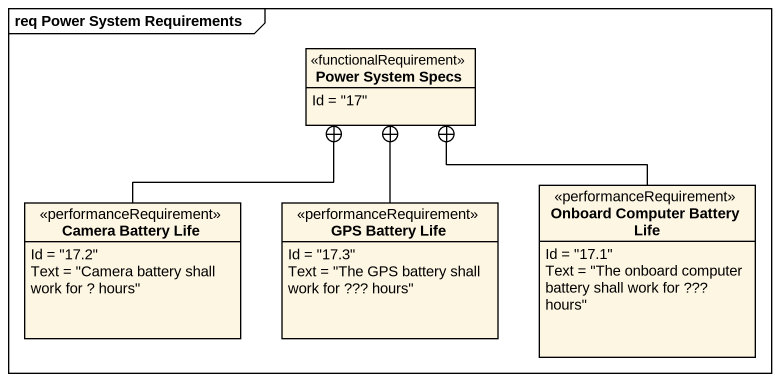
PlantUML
@startuml
mainframe req Power System Requirements
hide circle
hide empty members
class "Power System Specs" as Power_System_Specs <<functionalRequirement>> {
  Id = "17"
}
class "Onboard Computer Battery Life" as Onboard_Computer_Battery <<performanceRequirement>> {
  Id = "17.1"
  Text = "The onboard computer battery shall work for ??? hours"
}
class "Camera Battery Life" as Camera_Battery_Life <<performanceRequirement>> {
  Id = "17.2"
  Text = "Camera battery shall work for ? hours"
}
class "GPS Battery Life" as GPS_Battery_Life <<performanceRequirement>> {
  Id = "17.3"
  Text = "The GPS battery shall work for ??? hours"
}
Onboard_Computer_Battery -up-+ Power_System_Specs
Camera_Battery_Life -up-+ Power_System_Specs
GPS_Battery_Life -up-+ Power_System_Specs
@enduml
